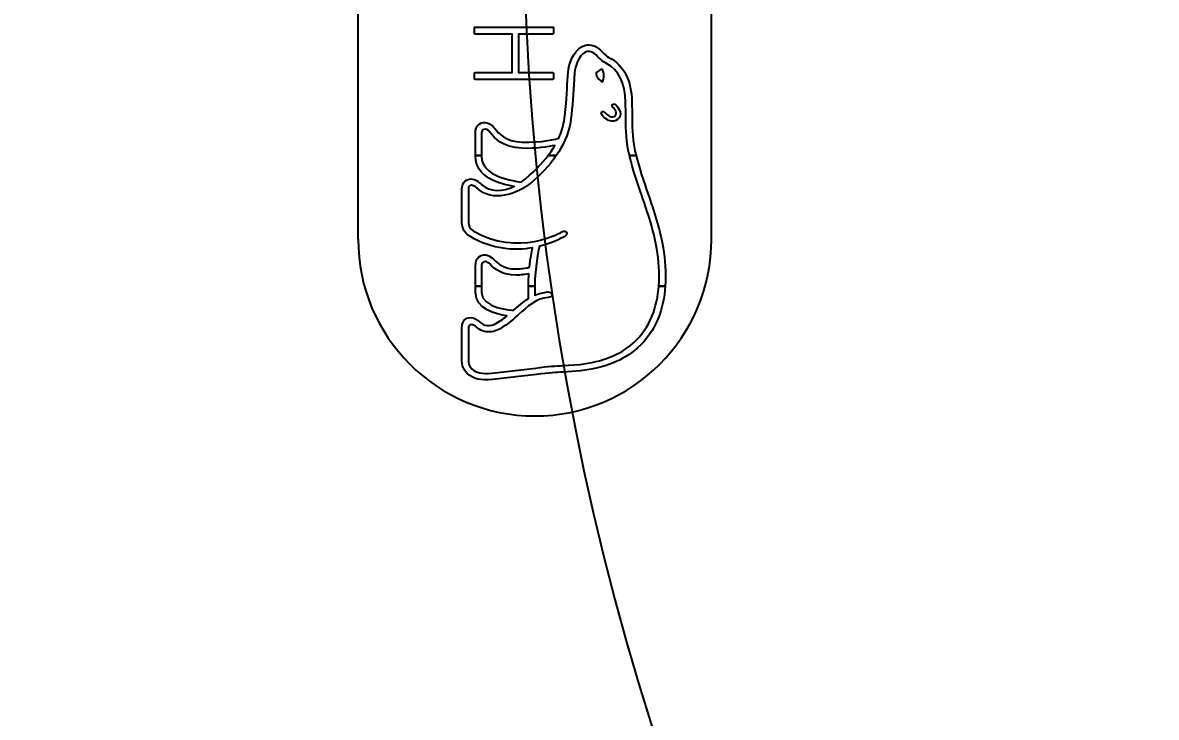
# Model space of a CAD drawing. Extents: x 4534 to 7211, y -322 to 1921.
# Drawn here: x 5032.8 to 5097, y 1240.6 to 1279.9 of the extents above; entities that cross this region are included whole.
import ezdxf
from ezdxf.lldxf.tags import DXFTag

# ---------------------------------------------------------------- set-up
doc = ezdxf.new("R2010")
doc.units = 0
doc.header["$LTSCALE"] = 3
doc.header["$MEASUREMENT"] = 0
doc.layers.get('0').update_dxf_attribs({"linetype": 'CONTINUOUS'})
doc.layers.get('DEFPOINTS').update_dxf_attribs({"linetype": 'CONTINUOUS'})
doc.layers.add('THIN', color=8, linetype='CONTINUOUS')
doc.styles.get("Standard").update_dxf_attribs({"font": 'NanumGothic.ttf'})
tags = doc.linetypes.add('DASHED', pattern=[0.75, 0.5, -0.25]).pattern_tags.tags
tags[6:7] = [DXFTag(74, 4), DXFTag(75, 0), DXFTag(340, '0'), DXFTag(46, 1.0), DXFTag(50, 0.0), DXFTag(44, 0.0), DXFTag(45, 0.0)]
tags[4:5] = [DXFTag(74, 4), DXFTag(75, 0), DXFTag(340, '0'), DXFTag(46, 1.0), DXFTag(50, 0.0), DXFTag(44, 0.0), DXFTag(45, 0.0)]
doc.dimstyles.get("Standard").update_dxf_attribs({"dimtxt": 0.18, "dimasz": 0.18, "dimexe": 0.18, "dimexo": 0.0625, "dimgap": 0.09, "dimtad": 0, "dimtih": 1, "dimtoh": 1, "dimdec": 4, "dimzin": 0, "dimdsep": 46, "dimtxsty": 'Standard', "dimcen": 0.09, "dimadec": 0, "dimazin": 0, "dimtfac": 1, "dimtdec": 4, "dimtofl": 0, "dimtmove": 0, "dimatfit": 3, "dimfxl": 0, "dimtolj": 1, "dimtzin": 0, "dimarcsym": 0})

# ---------------------------------------------------------------- blocks, each defined once
blk = doc.blocks.new('*D40')
at = {"color": 3, "lineweight": -2}
for p, q in [((4912.889, 1486.323), (5594.285, 1486.323)), ((4912.889, 1087.92), (5594.285, 1087.92))]:
    blk.add_line(p, q, dxfattribs=at)
at = {"color": 3, "linetype": 'Continuous', "lineweight": 0}
for p, q in [((5593.485, 1466.323), (5593.485, 1303.9)), ((5593.485, 1107.92), (5593.485, 1269.454))]:
    blk.add_line(p, q, dxfattribs=at)
at = {"color": 3}
for points in [[(5590.152, 1466.323), (5596.819, 1466.323), (5593.485, 1486.323)], [(5590.152, 1107.92), (5596.819, 1107.92), (5593.485, 1087.92)]]:
    blk.add_solid(points, dxfattribs=at)
at = {"layer": 'DEFPOINTS', "color": 0}
for p in [(4911.889, 1486.323), (4911.889, 1087.92), (5593.485, 1087.92)]:
    blk.add_point(p, dxfattribs=at)
at = {"color": 2, "insert": (5593.485, 1286.677), "char_height": 30, "attachment_point": 5}
blk.add_mtext('\\A1;400', dxfattribs=at)

msp = doc.modelspace()

# ---------------------------------------------------------------- linework, layer by layer
at = {"linetype": 'ByBlock', "ltscale": 3}
msp.add_arc((5215.963, 1286.964), 154.804, 179.94222, 239.18629, dxfattribs=at)
msp.add_open_spline([(5476.224, 1287.12), (5476.224, 1282.462), (5475.667, 1271.504), (5472.743, 1254.391), (5467.012, 1236.197), (5458.885, 1215.865), (5448.39, 1200.028), (5436.385, 1185.27), (5422.675, 1171.276), (5409.43, 1160.056), (5397.789, 1151.559), (5389.111, 1145.842), (5381.454, 1141.22), (5373.95, 1137.021), (5365.504, 1132.66), (5355.533, 1127.996), (5342.033, 1122.381), (5325.767, 1116.764), (5306.954, 1111.704), (5288.203, 1107.743), (5268.422, 1104.28), (5247.785, 1101.332), (5227.447, 1099.032), (5207.748, 1097.277), (5187.526, 1095.885), (5166.043, 1094.901), (5144.095, 1094.202), (5122.719, 1093.561), (5100.395, 1092.837), (5076.913, 1092.085), (5052.94, 1091.325), (5034.796, 1090.765), (5021.815, 1090.373), (5012.59, 1090.099), (5001.289, 1089.77), (4987.779, 1089.388), (4954.499, 1088.961), (4936.571, 1088.5), (4923.883, 1088.199), (4918.518, 1088.047), (4916.308, 1087.997), (4914.098, 1087.947), (4911.889, 1087.899)], degree=3, knots=[0.5000347, 0.5000347, 0.5000347, 0.5000347, 0.511055, 0.5259616, 0.5410131, 0.5560892, 0.5710814, 0.5858838, 0.6010791, 0.6174002, 0.6269221, 0.6351905, 0.6419975, 0.6480953, 0.6555484, 0.6645, 0.6741502, 0.6901592, 0.7052037, 0.7202484, 0.7355228, 0.7527469, 0.7696005, 0.7839803, 0.7995713, 0.8175906, 0.834898, 0.8515653, 0.8682272, 0.8877841, 0.9071961, 0.9250173, 0.9307656, 0.9379462, 0.9468697, 0.9575366, 0.9699472, 0.9841017, 1, 1, 1, 1.0052335, 1.0052335, 1.0052335, 1.0052335])
at = {"layer": 'THIN', "linetype": 'DASHED', "ltscale": 3}
for p, q in [((5051.814, 1267.62), (5051.814, 1306.62)), ((5071.814, 1267.62), (5071.814, 1306.62))]:
    msp.add_line(p, q, dxfattribs=at)
msp.add_arc((5061.814, 1267.62), 10, 180, 0, dxfattribs=at)
at = {"layer": 'THIN'}
for points, knots in [([(5062.87, 1276.709), (5062.87, 1276.709), (5062.87, 1277.013), (5062.87, 1277.013), (5062.87, 1277.013), (5062.87, 1277.037), (5062.848, 1277.056), (5062.823, 1277.056), (5062.823, 1277.056), (5062.823, 1277.056), (5060.893, 1277.056), (5060.893, 1277.056), (5060.893, 1277.056), (5060.893, 1277.056), (5060.893, 1279.23), (5060.893, 1279.23), (5060.893, 1279.23), (5060.893, 1279.23), (5062.823, 1279.23), (5062.823, 1279.23), (5062.823, 1279.23), (5062.847, 1279.23), (5062.87, 1279.243), (5062.87, 1279.265), (5062.87, 1279.265), (5062.87, 1279.265), (5062.87, 1279.582), (5062.87, 1279.582), (5062.87, 1279.582), (5062.87, 1279.606), (5062.848, 1279.626), (5062.823, 1279.626), (5062.823, 1279.626), (5062.823, 1279.626), (5058.439, 1279.626), (5058.439, 1279.626), (5058.439, 1279.626), (5058.414, 1279.626), (5058.393, 1279.606), (5058.393, 1279.582), (5058.393, 1279.582), (5058.393, 1279.582), (5058.393, 1279.265), (5058.393, 1279.265), (5058.393, 1279.265), (5058.393, 1279.243), (5058.414, 1279.23), (5058.439, 1279.23), (5058.439, 1279.23), (5058.439, 1279.23), (5060.527, 1279.23), (5060.527, 1279.23), (5060.527, 1279.23), (5060.527, 1279.23), (5060.527, 1277.056), (5060.527, 1277.056), (5060.527, 1277.056), (5060.527, 1277.056), (5058.439, 1277.056), (5058.439, 1277.056), (5058.439, 1277.056), (5058.414, 1277.056), (5058.393, 1277.037), (5058.393, 1277.013), (5058.393, 1277.013), (5058.393, 1277.013), (5058.393, 1276.709), (5058.393, 1276.709), (5058.393, 1276.709), (5058.393, 1276.685), (5058.414, 1276.663), (5058.439, 1276.663), (5058.439, 1276.663), (5058.439, 1276.663), (5062.823, 1276.663), (5062.823, 1276.663), (5062.823, 1276.663), (5062.848, 1276.663), (5062.87, 1276.685), (5062.87, 1276.709)], [0, 0, 0, 0, 0.05, 0.05, 0.05, 0.05, 0.1, 0.1, 0.1, 0.1, 0.15, 0.15, 0.15, 0.15, 0.2, 0.2, 0.2, 0.2, 0.25, 0.25, 0.25, 0.25, 0.3, 0.3, 0.3, 0.3, 0.35, 0.35, 0.35, 0.35, 0.4, 0.4, 0.4, 0.4, 0.45, 0.45, 0.45, 0.45, 0.5, 0.5, 0.5, 0.5, 0.55, 0.55, 0.55, 0.55, 0.6, 0.6, 0.6, 0.6, 0.65, 0.65, 0.65, 0.65, 0.7, 0.7, 0.7, 0.7, 0.75, 0.75, 0.75, 0.75, 0.8, 0.8, 0.8, 0.8, 0.85, 0.85, 0.85, 0.85, 0.9, 0.9, 0.9, 0.9, 0.95, 0.95, 0.95, 0.95, 1, 1, 1, 1]), ([(5063.032, 1272.357), (5063.404, 1272.899), (5063.704, 1273.526), (5063.828, 1274.224), (5063.828, 1274.224), (5063.924, 1274.764), (5063.976, 1275.66), (5064.018, 1276.38), (5064.018, 1276.38), (5064.018, 1276.38), (5064.057, 1277.037), (5064.057, 1277.037), (5064.057, 1277.037), (5064.085, 1277.403), (5064.308, 1278.012), (5064.661, 1278.199), (5064.661, 1278.199), (5064.806, 1278.277), (5064.959, 1278.266), (5065.126, 1278.169), (5065.126, 1278.169), (5065.234, 1278.105), (5065.327, 1278.012), (5065.426, 1277.914), (5065.426, 1277.914), (5065.543, 1277.799), (5065.662, 1277.68), (5065.825, 1277.587), (5065.825, 1277.587), (5065.825, 1277.587), (5065.873, 1277.56), (5065.873, 1277.56), (5065.873, 1277.56), (5066.559, 1277.202), (5066.921, 1276.465), (5066.951, 1275.367), (5066.951, 1275.367), (5066.951, 1275.367), (5066.958, 1274.748), (5066.958, 1274.748), (5066.958, 1274.748), (5066.962, 1274.072), (5066.965, 1273.303), (5067.1, 1272.67), (5067.1, 1272.67), (5067.123, 1272.565), (5067.147, 1272.461), (5067.172, 1272.357), (5067.172, 1272.357), (5067.172, 1272.357), (5067.548, 1272.357), (5067.548, 1272.357), (5067.548, 1272.357), (5067.516, 1272.487), (5067.486, 1272.617), (5067.458, 1272.747), (5067.458, 1272.747), (5067.33, 1273.344), (5067.327, 1274.091), (5067.323, 1274.75), (5067.323, 1274.75), (5067.323, 1274.75), (5067.314, 1275.379), (5067.314, 1275.379), (5067.314, 1275.379), (5067.284, 1276.618), (5066.855, 1277.463), (5066.041, 1277.887), (5066.041, 1277.887), (5066.041, 1277.887), (5066.006, 1277.906), (5066.006, 1277.906), (5066.006, 1277.906), (5065.885, 1277.975), (5065.786, 1278.074), (5065.682, 1278.176), (5065.682, 1278.176), (5065.571, 1278.286), (5065.458, 1278.4), (5065.31, 1278.486), (5065.31, 1278.486), (5065.032, 1278.649), (5064.75, 1278.661), (5064.49, 1278.524), (5064.49, 1278.524), (5063.994, 1278.26), (5063.726, 1277.511), (5063.694, 1277.062), (5063.694, 1277.062), (5063.694, 1277.062), (5063.653, 1276.402), (5063.653, 1276.402), (5063.653, 1276.402), (5063.612, 1275.691), (5063.562, 1274.808), (5063.468, 1274.288), (5063.468, 1274.288), (5063.409, 1273.953), (5063.304, 1273.635), (5063.168, 1273.337), (5063.168, 1273.337), (5063.139, 1273.327), (5062.17, 1273.061), (5061.102, 1273.114), (5061.102, 1273.114), (5060.129, 1273.163), (5059.79, 1273.586), (5059.544, 1273.895), (5059.544, 1273.895), (5059.542, 1273.899), (5059.305, 1274.201), (5059.017, 1274.222), (5059.017, 1274.222), (5058.861, 1274.235), (5058.72, 1274.191), (5058.622, 1274.098), (5058.622, 1274.098), (5058.512, 1273.996), (5058.457, 1273.841), (5058.457, 1273.641), (5058.457, 1273.641), (5058.457, 1273.641), (5058.457, 1272.357), (5058.457, 1272.357), (5058.457, 1272.357), (5058.457, 1272.357), (5058.801, 1272.357), (5058.801, 1272.357), (5058.801, 1272.357), (5058.801, 1272.357), (5058.801, 1273.641), (5058.801, 1273.641), (5058.801, 1273.641), (5058.801, 1273.745), (5058.887, 1273.857), (5059.013, 1273.857), (5059.013, 1273.857), (5059.142, 1273.857), (5059.27, 1273.686), (5059.277, 1273.678), (5059.277, 1273.678), (5059.547, 1273.338), (5059.958, 1272.825), (5061.085, 1272.768), (5061.085, 1272.768), (5061.855, 1272.73), (5062.565, 1272.848), (5062.954, 1272.929), (5062.954, 1272.929), (5062.954, 1272.929), (5062.82, 1272.694), (5062.564, 1272.357), (5062.564, 1272.357), (5062.564, 1272.357), (5063.032, 1272.357), (5063.032, 1272.357)], [0, 0, 0, 0, 0.025641, 0.025641, 0.025641, 0.025641, 0.051282, 0.051282, 0.051282, 0.051282, 0.076923, 0.076923, 0.076923, 0.076923, 0.102564, 0.102564, 0.102564, 0.102564, 0.128205, 0.128205, 0.128205, 0.128205, 0.153846, 0.153846, 0.153846, 0.153846, 0.179487, 0.179487, 0.179487, 0.179487, 0.205128, 0.205128, 0.205128, 0.205128, 0.230769, 0.230769, 0.230769, 0.230769, 0.25641, 0.25641, 0.25641, 0.25641, 0.282051, 0.282051, 0.282051, 0.282051, 0.307692, 0.307692, 0.307692, 0.307692, 0.333333, 0.333333, 0.333333, 0.333333, 0.358974, 0.358974, 0.358974, 0.358974, 0.384615, 0.384615, 0.384615, 0.384615, 0.410256, 0.410256, 0.410256, 0.410256, 0.435897, 0.435897, 0.435897, 0.435897, 0.461538, 0.461538, 0.461538, 0.461538, 0.487179, 0.487179, 0.487179, 0.487179, 0.512821, 0.512821, 0.512821, 0.512821, 0.538462, 0.538462, 0.538462, 0.538462, 0.564103, 0.564103, 0.564103, 0.564103, 0.589744, 0.589744, 0.589744, 0.589744, 0.615385, 0.615385, 0.615385, 0.615385, 0.641026, 0.641026, 0.641026, 0.641026, 0.666667, 0.666667, 0.666667, 0.666667, 0.692308, 0.692308, 0.692308, 0.692308, 0.717949, 0.717949, 0.717949, 0.717949, 0.74359, 0.74359, 0.74359, 0.74359, 0.769231, 0.769231, 0.769231, 0.769231, 0.794872, 0.794872, 0.794872, 0.794872, 0.820513, 0.820513, 0.820513, 0.820513, 0.846154, 0.846154, 0.846154, 0.846154, 0.871795, 0.871795, 0.871795, 0.871795, 0.897436, 0.897436, 0.897436, 0.897436, 0.923077, 0.923077, 0.923077, 0.923077, 0.948718, 0.948718, 0.948718, 0.948718, 0.974359, 0.974359, 0.974359, 0.974359, 1, 1, 1, 1]), ([(5065.67, 1277.169), (5065.67, 1277.169), (5065.796, 1276.89), (5065.663, 1276.546), (5065.663, 1276.546), (5065.663, 1276.546), (5065.644, 1276.503), (5065.567, 1276.56), (5065.567, 1276.56), (5065.342, 1276.727), (5065.292, 1276.892), (5065.292, 1276.892), (5065.292, 1276.892), (5065.292, 1276.892), (5065.249, 1277.012), (5065.33, 1277.08), (5065.33, 1277.08), (5065.492, 1277.216), (5065.585, 1277.22), (5065.585, 1277.22), (5065.585, 1277.22), (5065.585, 1277.22), (5065.653, 1277.234), (5065.67, 1277.169)], [0, 0, 0, 0, 0.166667, 0.166667, 0.166667, 0.166667, 0.333333, 0.333333, 0.333333, 0.333333, 0.5, 0.5, 0.5, 0.5, 0.666667, 0.666667, 0.666667, 0.666667, 0.833333, 0.833333, 0.833333, 0.833333, 1, 1, 1, 1]), ([(5066.379, 1275.239), (5066.333, 1275.282), (5066.257, 1275.284), (5066.218, 1275.239), (5066.218, 1275.239), (5066.179, 1275.196), (5066.19, 1275.121), (5066.235, 1275.08), (5066.235, 1275.08), (5066.257, 1275.059), (5066.529, 1274.83), (5066.39, 1274.633), (5066.39, 1274.633), (5066.339, 1274.562), (5066.266, 1274.532), (5066.171, 1274.542), (5066.171, 1274.542), (5066.019, 1274.559), (5065.844, 1274.692), (5065.787, 1274.782), (5065.787, 1274.782), (5065.755, 1274.835), (5065.688, 1274.868), (5065.634, 1274.844), (5065.634, 1274.844), (5065.579, 1274.821), (5065.563, 1274.75), (5065.59, 1274.696), (5065.59, 1274.696), (5065.668, 1274.531), (5065.931, 1274.323), (5066.177, 1274.294), (5066.177, 1274.294), (5066.348, 1274.275), (5066.488, 1274.353), (5066.583, 1274.489), (5066.583, 1274.489), (5066.792, 1274.783), (5066.511, 1275.117), (5066.379, 1275.239)], [0, 0, 0, 0, 0.1, 0.1, 0.1, 0.1, 0.2, 0.2, 0.2, 0.2, 0.3, 0.3, 0.3, 0.3, 0.4, 0.4, 0.4, 0.4, 0.5, 0.5, 0.5, 0.5, 0.6, 0.6, 0.6, 0.6, 0.7, 0.7, 0.7, 0.7, 0.8, 0.8, 0.8, 0.8, 0.9, 0.9, 0.9, 0.9, 1, 1, 1, 1]), ([(5061.811, 1264.971), (5061.829, 1266.018), (5062.017, 1266.969), (5062.071, 1267.221), (5062.071, 1267.221), (5062.954, 1267.438), (5063.528, 1267.794), (5063.54, 1267.802), (5063.54, 1267.802), (5063.627, 1267.854), (5063.657, 1267.947), (5063.614, 1268.018), (5063.614, 1268.018), (5063.571, 1268.091), (5063.467, 1268.107), (5063.38, 1268.055), (5063.38, 1268.055), (5063.355, 1268.04), (5060.859, 1266.572), (5058.323, 1268.1), (5058.323, 1268.1), (5058.14, 1268.21), (5058.056, 1268.362), (5058.056, 1268.575), (5058.056, 1268.575), (5058.056, 1268.575), (5058.056, 1270.479), (5058.056, 1270.479), (5058.056, 1270.479), (5058.056, 1270.558), (5058.109, 1270.676), (5058.24, 1270.676), (5058.24, 1270.676), (5058.371, 1270.676), (5058.569, 1270.489), (5058.569, 1270.489), (5058.569, 1270.489), (5059.423, 1269.723), (5060.759, 1270.112), (5061.641, 1270.85), (5061.641, 1270.85), (5062.093, 1271.231), (5062.609, 1271.739), (5063.032, 1272.357), (5063.032, 1272.357), (5063.032, 1272.357), (5062.564, 1272.357), (5062.564, 1272.357), (5062.564, 1272.357), (5062.241, 1271.932), (5061.725, 1271.345), (5061.038, 1270.857), (5061.038, 1270.857), (5060.517, 1270.921), (5058.801, 1271.218), (5058.801, 1272.296), (5058.801, 1272.296), (5058.801, 1272.296), (5058.801, 1272.357), (5058.801, 1272.357), (5058.801, 1272.357), (5058.801, 1272.357), (5058.457, 1272.357), (5058.457, 1272.357), (5058.457, 1272.357), (5058.457, 1272.357), (5058.457, 1272.296), (5058.457, 1272.296), (5058.457, 1272.296), (5058.457, 1271.196), (5059.744, 1270.726), (5060.642, 1270.611), (5060.642, 1270.611), (5059.999, 1270.29), (5059.274, 1270.295), (5058.813, 1270.707), (5058.813, 1270.707), (5058.813, 1270.707), (5058.48, 1271.065), (5058.16, 1271.029), (5058.16, 1271.029), (5057.824, 1270.99), (5057.69, 1270.71), (5057.69, 1270.485), (5057.69, 1270.485), (5057.69, 1270.485), (5057.69, 1268.575), (5057.69, 1268.575), (5057.69, 1268.575), (5057.69, 1268.233), (5057.844, 1267.96), (5058.135, 1267.786), (5058.135, 1267.786), (5059.425, 1267.009), (5060.695, 1266.966), (5061.681, 1267.138), (5061.681, 1267.138), (5061.634, 1266.903), (5061.566, 1266.507), (5061.514, 1266.031), (5061.514, 1266.031), (5061.375, 1266.007), (5061.077, 1265.955), (5061.076, 1265.955), (5061.076, 1265.955), (5060.963, 1265.943), (5060.859, 1265.937), (5060.763, 1265.937), (5060.763, 1265.937), (5060.018, 1265.937), (5059.698, 1266.269), (5059.518, 1266.459), (5059.518, 1266.459), (5059.516, 1266.462), (5059.26, 1266.712), (5059.046, 1266.738), (5059.046, 1266.738), (5059.046, 1266.738), (5058.825, 1266.794), (5058.629, 1266.606), (5058.629, 1266.606), (5058.517, 1266.498), (5058.457, 1266.33), (5058.457, 1266.102), (5058.457, 1266.102), (5058.457, 1266.102), (5058.457, 1264.971), (5058.457, 1264.971), (5058.457, 1264.971), (5058.457, 1264.971), (5058.801, 1264.971), (5058.801, 1264.971), (5058.801, 1264.971), (5058.801, 1264.971), (5058.801, 1266.145), (5058.801, 1266.145), (5058.801, 1266.145), (5058.801, 1266.262), (5058.895, 1266.355), (5059.013, 1266.355), (5059.013, 1266.355), (5059.127, 1266.355), (5059.264, 1266.224), (5059.269, 1266.219), (5059.269, 1266.219), (5059.573, 1265.901), (5059.986, 1265.589), (5060.755, 1265.589), (5060.755, 1265.589), (5060.866, 1265.589), (5060.984, 1265.596), (5061.113, 1265.609), (5061.113, 1265.609), (5061.113, 1265.609), (5061.336, 1265.648), (5061.484, 1265.67), (5061.484, 1265.67), (5061.468, 1265.457), (5061.455, 1265.216), (5061.45, 1264.971), (5061.45, 1264.971), (5061.45, 1264.971), (5061.811, 1264.971), (5061.811, 1264.971)], [0, 0, 0, 0, 0.02439, 0.02439, 0.02439, 0.02439, 0.04878, 0.04878, 0.04878, 0.04878, 0.073171, 0.073171, 0.073171, 0.073171, 0.097561, 0.097561, 0.097561, 0.097561, 0.121951, 0.121951, 0.121951, 0.121951, 0.146341, 0.146341, 0.146341, 0.146341, 0.170732, 0.170732, 0.170732, 0.170732, 0.195122, 0.195122, 0.195122, 0.195122, 0.219512, 0.219512, 0.219512, 0.219512, 0.243902, 0.243902, 0.243902, 0.243902, 0.268293, 0.268293, 0.268293, 0.268293, 0.292683, 0.292683, 0.292683, 0.292683, 0.317073, 0.317073, 0.317073, 0.317073, 0.341463, 0.341463, 0.341463, 0.341463, 0.365854, 0.365854, 0.365854, 0.365854, 0.390244, 0.390244, 0.390244, 0.390244, 0.414634, 0.414634, 0.414634, 0.414634, 0.439024, 0.439024, 0.439024, 0.439024, 0.463415, 0.463415, 0.463415, 0.463415, 0.487805, 0.487805, 0.487805, 0.487805, 0.512195, 0.512195, 0.512195, 0.512195, 0.536585, 0.536585, 0.536585, 0.536585, 0.560976, 0.560976, 0.560976, 0.560976, 0.585366, 0.585366, 0.585366, 0.585366, 0.609756, 0.609756, 0.609756, 0.609756, 0.634146, 0.634146, 0.634146, 0.634146, 0.658537, 0.658537, 0.658537, 0.658537, 0.682927, 0.682927, 0.682927, 0.682927, 0.707317, 0.707317, 0.707317, 0.707317, 0.731707, 0.731707, 0.731707, 0.731707, 0.756098, 0.756098, 0.756098, 0.756098, 0.780488, 0.780488, 0.780488, 0.780488, 0.804878, 0.804878, 0.804878, 0.804878, 0.829268, 0.829268, 0.829268, 0.829268, 0.853659, 0.853659, 0.853659, 0.853659, 0.878049, 0.878049, 0.878049, 0.878049, 0.902439, 0.902439, 0.902439, 0.902439, 0.926829, 0.926829, 0.926829, 0.926829, 0.95122, 0.95122, 0.95122, 0.95122, 0.97561, 0.97561, 0.97561, 0.97561, 1, 1, 1, 1]), ([(5067.172, 1272.357), (5067.359, 1271.584), (5067.618, 1270.826), (5067.869, 1270.089), (5067.869, 1270.089), (5068.203, 1269.113), (5068.548, 1268.104), (5068.718, 1267.073), (5068.718, 1267.073), (5068.823, 1266.436), (5068.886, 1265.707), (5068.831, 1264.971), (5068.831, 1264.971), (5068.831, 1264.971), (5069.198, 1264.971), (5069.198, 1264.971), (5069.198, 1264.971), (5069.251, 1265.731), (5069.187, 1266.479), (5069.079, 1267.134), (5069.079, 1267.134), (5068.903, 1268.195), (5068.554, 1269.219), (5068.215, 1270.208), (5068.215, 1270.208), (5067.976, 1270.908), (5067.729, 1271.629), (5067.548, 1272.357), (5067.548, 1272.357), (5067.548, 1272.357), (5067.172, 1272.357), (5067.172, 1272.357)], [0, 0, 0, 0, 0.125, 0.125, 0.125, 0.125, 0.25, 0.25, 0.25, 0.25, 0.375, 0.375, 0.375, 0.375, 0.5, 0.5, 0.5, 0.5, 0.625, 0.625, 0.625, 0.625, 0.75, 0.75, 0.75, 0.75, 0.875, 0.875, 0.875, 0.875, 1, 1, 1, 1]), ([(5058.266, 1260.269), (5058.059, 1260.458), (5058.056, 1260.694), (5058.056, 1260.705), (5058.056, 1260.705), (5058.056, 1260.705), (5058.056, 1262.583), (5058.056, 1262.583), (5058.056, 1262.583), (5058.056, 1262.698), (5058.102, 1262.789), (5058.237, 1262.789), (5058.237, 1262.789), (5058.434, 1262.788), (5058.594, 1262.533), (5058.849, 1262.439), (5058.849, 1262.439), (5059.119, 1262.341), (5059.413, 1262.345), (5059.675, 1262.469), (5059.675, 1262.469), (5060.146, 1262.691), (5060.519, 1263.023), (5060.877, 1263.343), (5060.877, 1263.343), (5061.389, 1263.799), (5061.88, 1264.287), (5062.581, 1264.324), (5062.581, 1264.324), (5062.682, 1264.33), (5062.78, 1264.371), (5062.776, 1264.472), (5062.776, 1264.472), (5062.77, 1264.574), (5062.682, 1264.642), (5062.552, 1264.634), (5062.552, 1264.634), (5062.282, 1264.615), (5062.04, 1264.548), (5061.818, 1264.452), (5061.818, 1264.452), (5061.81, 1264.626), (5061.808, 1264.8), (5061.811, 1264.971), (5061.811, 1264.971), (5061.811, 1264.971), (5061.45, 1264.971), (5061.45, 1264.971), (5061.45, 1264.971), (5061.446, 1264.734), (5061.448, 1264.492), (5061.463, 1264.269), (5061.463, 1264.269), (5061.19, 1264.101), (5060.852, 1263.815), (5060.596, 1263.587), (5060.596, 1263.587), (5060.596, 1263.589), (5060.597, 1263.591), (5060.598, 1263.591), (5060.598, 1263.591), (5060.577, 1263.593), (5058.801, 1263.709), (5058.801, 1264.614), (5058.801, 1264.614), (5058.801, 1264.614), (5058.801, 1264.971), (5058.801, 1264.971), (5058.801, 1264.971), (5058.801, 1264.971), (5058.457, 1264.971), (5058.457, 1264.971), (5058.457, 1264.971), (5058.457, 1264.971), (5058.457, 1264.614), (5058.457, 1264.614), (5058.457, 1264.614), (5058.457, 1263.666), (5059.632, 1263.372), (5060.235, 1263.277), (5060.235, 1263.277), (5060.022, 1263.108), (5059.763, 1262.918), (5059.518, 1262.803), (5059.518, 1262.803), (5059.352, 1262.722), (5059.165, 1262.709), (5058.988, 1262.764), (5058.988, 1262.764), (5058.673, 1262.86), (5058.449, 1263.262), (5058.071, 1263.179), (5058.071, 1263.179), (5057.78, 1263.115), (5057.69, 1262.868), (5057.69, 1262.619), (5057.69, 1262.619), (5057.69, 1262.619), (5057.69, 1260.707), (5057.69, 1260.707), (5057.69, 1260.707), (5057.69, 1260.694), (5057.686, 1260.307), (5058.014, 1260.005), (5058.014, 1260.005), (5058.32, 1259.721), (5058.779, 1259.612), (5059.416, 1259.678), (5059.416, 1259.678), (5059.416, 1259.678), (5061.914, 1259.965), (5061.914, 1259.965), (5061.914, 1259.965), (5062.636, 1260.067), (5063.029, 1260.084), (5063.41, 1260.1), (5063.41, 1260.1), (5063.41, 1260.1), (5064.398, 1260.171), (5064.398, 1260.171), (5064.398, 1260.171), (5065.742, 1260.319), (5066.828, 1260.755), (5067.625, 1261.465), (5067.625, 1261.465), (5068.699, 1262.421), (5069.11, 1263.712), (5069.198, 1264.971), (5069.198, 1264.971), (5069.198, 1264.971), (5068.831, 1264.971), (5068.831, 1264.971), (5068.831, 1264.971), (5068.745, 1263.802), (5068.362, 1262.613), (5067.382, 1261.74), (5067.382, 1261.74), (5066.643, 1261.082), (5065.625, 1260.677), (5064.358, 1260.537), (5064.358, 1260.537), (5064.358, 1260.537), (5063.394, 1260.468), (5063.394, 1260.468), (5063.394, 1260.468), (5063.005, 1260.451), (5062.603, 1260.433), (5061.864, 1260.331), (5061.864, 1260.331), (5061.864, 1260.331), (5059.379, 1260.044), (5059.379, 1260.044), (5059.379, 1260.044), (5058.861, 1259.99), (5058.489, 1260.068), (5058.266, 1260.269)], [0, 0, 0, 0, 0.025641, 0.025641, 0.025641, 0.025641, 0.051282, 0.051282, 0.051282, 0.051282, 0.076923, 0.076923, 0.076923, 0.076923, 0.102564, 0.102564, 0.102564, 0.102564, 0.128205, 0.128205, 0.128205, 0.128205, 0.153846, 0.153846, 0.153846, 0.153846, 0.179487, 0.179487, 0.179487, 0.179487, 0.205128, 0.205128, 0.205128, 0.205128, 0.230769, 0.230769, 0.230769, 0.230769, 0.25641, 0.25641, 0.25641, 0.25641, 0.282051, 0.282051, 0.282051, 0.282051, 0.307692, 0.307692, 0.307692, 0.307692, 0.333333, 0.333333, 0.333333, 0.333333, 0.358974, 0.358974, 0.358974, 0.358974, 0.384615, 0.384615, 0.384615, 0.384615, 0.410256, 0.410256, 0.410256, 0.410256, 0.435897, 0.435897, 0.435897, 0.435897, 0.461538, 0.461538, 0.461538, 0.461538, 0.487179, 0.487179, 0.487179, 0.487179, 0.512821, 0.512821, 0.512821, 0.512821, 0.538462, 0.538462, 0.538462, 0.538462, 0.564103, 0.564103, 0.564103, 0.564103, 0.589744, 0.589744, 0.589744, 0.589744, 0.615385, 0.615385, 0.615385, 0.615385, 0.641026, 0.641026, 0.641026, 0.641026, 0.666667, 0.666667, 0.666667, 0.666667, 0.692308, 0.692308, 0.692308, 0.692308, 0.717949, 0.717949, 0.717949, 0.717949, 0.74359, 0.74359, 0.74359, 0.74359, 0.769231, 0.769231, 0.769231, 0.769231, 0.794872, 0.794872, 0.794872, 0.794872, 0.820513, 0.820513, 0.820513, 0.820513, 0.846154, 0.846154, 0.846154, 0.846154, 0.871795, 0.871795, 0.871795, 0.871795, 0.897436, 0.897436, 0.897436, 0.897436, 0.923077, 0.923077, 0.923077, 0.923077, 0.948718, 0.948718, 0.948718, 0.948718, 0.974359, 0.974359, 0.974359, 0.974359, 1, 1, 1, 1])]:
    msp.add_open_spline(points, degree=3, knots=knots, dxfattribs=at)

# ---------------------------------------------------------------- dimensions: what is measured, and where the dimension line sits
dim = msp.add_linear_dim(base=(5593.485, 1087.92), p1=(4911.889, 1486.323), p2=(4911.889, 1087.92), angle=90, text='400', dimstyle='Standard', override={"dimtxt": 30, "dimasz": 20, "dimexe": 0.8, "dimexo": 1, "dimgap": 1, "dimtad": 1, "dimdec": 0, "dimzin": 8, "dimclrd": 3, "dimclre": 3, "dimclrt": 2, "dimazin": 2, "dimtdec": 0, "dimtix": 1, "dimtofl": 1, "dimlwd": 0, "dimarcsym": 1})
dim.commit()
dim.dimension.update_dxf_attribs({"geometry": '*D40', "text_midpoint": (5593.485, 1286.677), "dimtype": 160})

doc.saveas('drawing.dxf')
